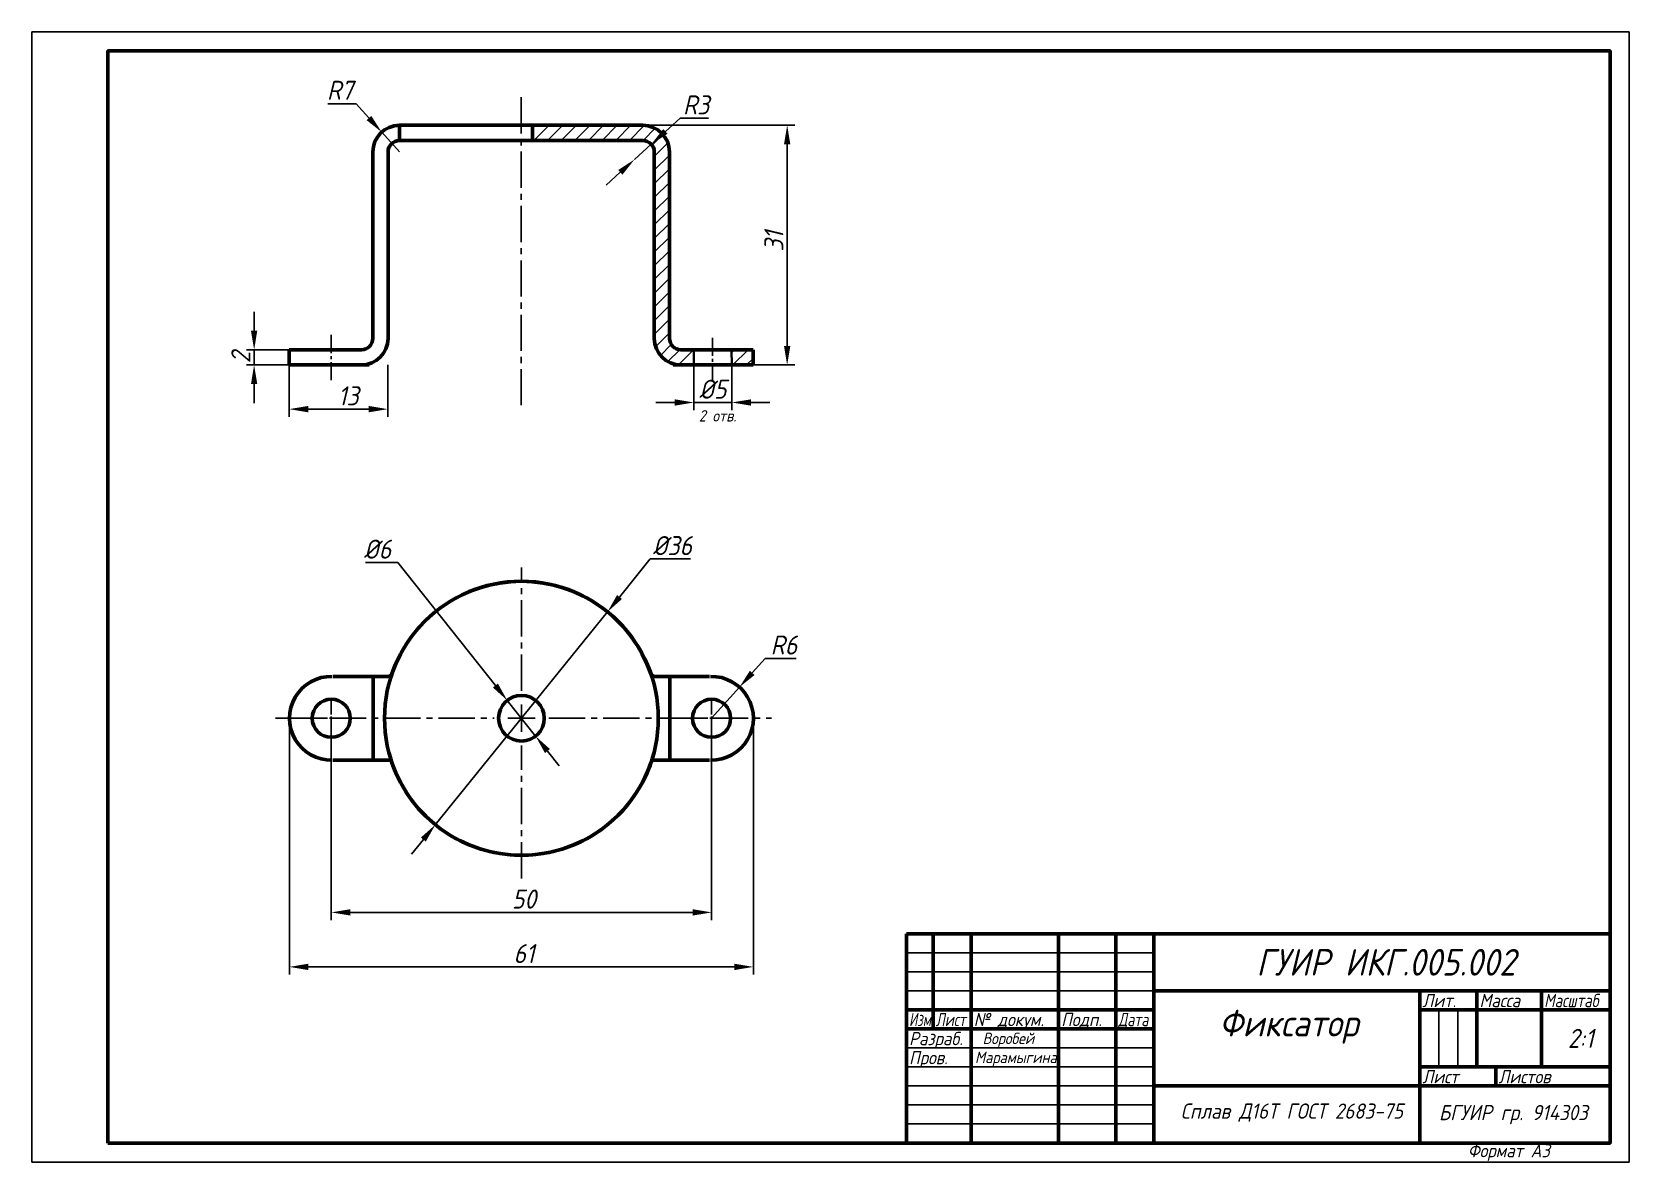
# Model space of a CAD drawing. Header units: millimetres. Extents: x 0 to 420, y 0 to 297.
import ezdxf

# ---------------------------------------------------------------- set-up
doc = ezdxf.new("R2010")
doc.units = ezdxf.units.MM
doc.header["$LTSCALE"] = 0.5
doc.linetypes.add('CENTER2', pattern=[28.575, 19.05, -3.175, 3.175, -3.175])
doc.linetypes.add('осевая2', pattern=[28.575, 19.05, -3.175, 3.175, -3.175])
doc.layers.get('0').update_dxf_attribs({"lineweight": 60})
doc.layers.get('Defpoints').update_dxf_attribs({"color": 5})
doc.layers.add('1-оси', color=1, linetype='осевая2')
doc.layers.add('3-размеры', color=6, linetype='Continuous')
doc.layers.add('2-штриховка', color=7, linetype='Continuous', true_color=0x00c7c7)
doc.layers.add('4-текст', color=7, linetype='Continuous', true_color=0x00ad00)
doc.styles.get("Standard").update_dxf_attribs({"font": 'ISOCPEUI.TTF', "width": 0.9})
doc.dimstyles.new('Standart', dxfattribs={"dimtxt": 5, "dimasz": 5, "dimexe": 2, "dimexo": 0, "dimgap": 1, "dimtad": 1, "dimtoh": 1, "dimdec": 0, "dimtxsty": 'Standard', "dimcen": 2.5, "dimadec": 0, "dimazin": 0, "dimtfac": 1, "dimtdec": 0, "dimtmove": 0, "dimatfit": 3, "dimldrblk": 'DOTSMALL', "dimfxl": 1, "dimarcsym": 0})

# ---------------------------------------------------------------- blocks, each defined once
blk = doc.blocks.new('*D3')
at = {"layer": '3-размеры', "color": 0, "lineweight": -2, "transparency": 16777216}
for p, q in [((67.72, 116.63), (67.72, 49.29)), ((189.73, 116.63), (189.73, 49.29)), ((72.72, 51.29), (184.73, 51.29))]:
    blk.add_line(p, q, dxfattribs=at)
at = {"layer": '3-размеры', "color": 0, "transparency": 16777216}
for points in [[(72.72, 52.12), (72.72, 50.45), (67.72, 51.29)], [(184.73, 52.12), (184.73, 50.45), (189.73, 51.29)]]:
    blk.add_solid(points, dxfattribs=at)
at = {"layer": 'Defpoints', "color": 0, "transparency": 16777216}
for p in [(67.72, 116.63), (189.73, 116.63), (189.73, 51.29)]:
    blk.add_point(p, dxfattribs=at)
at = {"layer": '3-размеры', "color": 0, "transparency": 16777216, "insert": (129.4, 54.79), "char_height": 5, "attachment_point": 5}
blk.add_mtext('61', dxfattribs=at)
blk = doc.blocks.new('_DotSmall')
at = {"color": 0, "linetype": 'ByBlock', "const_width": 0.5}
blk.add_lwpolyline([(-0.0625, 0, 1), (0.0625, 0, 1)], format="xyb", close=True, dxfattribs=at)
blk = doc.blocks.new('*D4')
at = {"layer": '3-размеры', "color": 0, "lineweight": -2, "transparency": 16777216}
for p, q in [((58.43, 218.48), (58.43, 223.48)), ((67.65, 213.48), (56.43, 213.48)), ((58.43, 213.48), (58.43, 209.48)), ((67.65, 209.48), (56.43, 209.48)), ((58.43, 204.48), (58.43, 199.48))]:
    blk.add_line(p, q, dxfattribs=at)
at = {"layer": '3-размеры', "color": 0, "transparency": 16777216}
for points in [[(57.6, 218.48), (59.26, 218.48), (58.43, 213.48)], [(57.6, 204.48), (59.26, 204.48), (58.43, 209.48)]]:
    blk.add_solid(points, dxfattribs=at)
at = {"layer": 'Defpoints', "color": 0, "transparency": 16777216}
for p in [(67.65, 213.48), (58.43, 209.48), (67.65, 209.48)]:
    blk.add_point(p, dxfattribs=at)
at = {"layer": '3-размеры', "color": 0, "transparency": 16777216, "insert": (54.93, 211.48), "char_height": 5, "attachment_point": 5, "rotation": 90}
blk.add_mtext('2', dxfattribs=at)
blk = doc.blocks.new('*U5')
at = {"layer": '1-оси', "color": 0, "linetype": 'CENTER2', "transparency": 16777216}
for p, q in [((0, 7.2), (0, 39.6)), ((-64.68, 0), (-7.2, 0)), ((7.2, 0), (65.73, 0)), ((0, -42.12), (0, -7.2))]:
    blk.add_line(p, q, dxfattribs=at)
at = {"layer": '1-оси', "color": 0, "linetype": 'Continuous', "transparency": 16777216}
for p, q in [((-3.6, 0), (3.6, 0)), ((0, -3.6), (0, 3.6))]:
    blk.add_line(p, q, dxfattribs=at)
blk = doc.blocks.new('*D6')
at = {"layer": '3-размеры', "color": 0, "lineweight": -2, "transparency": 16777216}
for p, q in [((160.69, 272.48), (200.61, 272.48)), ((198.61, 267.48), (198.61, 214.48)), ((170.65, 209.48), (200.61, 209.48))]:
    blk.add_line(p, q, dxfattribs=at)
at = {"layer": '3-размеры', "color": 0, "transparency": 16777216}
for points in [[(197.77, 267.48), (199.44, 267.48), (198.61, 272.48)], [(197.77, 214.48), (199.44, 214.48), (198.61, 209.48)]]:
    blk.add_solid(points, dxfattribs=at)
at = {"layer": 'Defpoints', "color": 0, "transparency": 16777216}
for p in [(160.69, 272.48), (170.65, 209.48), (198.61, 209.48)]:
    blk.add_point(p, dxfattribs=at)
at = {"layer": '3-размеры', "color": 0, "transparency": 16777216, "insert": (195.11, 241.99), "char_height": 5, "attachment_point": 5, "rotation": 90}
blk.add_mtext('31', dxfattribs=at)
blk = doc.blocks.new('*U7')
at = {"layer": '1-оси', "color": 0, "linetype": 'CENTER2', "transparency": 16777216}
blk.add_line((0, 38.86), (0, -42.77), dxfattribs=at)
blk = doc.blocks.new('*D8')
at = {"layer": '3-размеры', "color": 0, "lineweight": -2, "transparency": 16777216}
for p, q in [((162.6, 158.5), (154.51, 148.5)), ((173.22, 158.5), (162.6, 158.5)), ((106.08, 88.64), (151.37, 144.61)), ((102.93, 84.75), (99.79, 80.87))]:
    blk.add_line(p, q, dxfattribs=at)
at = {"layer": '3-размеры', "color": 0, "transparency": 16777216}
for points in [[(153.87, 149.02), (155.16, 147.98), (151.37, 144.61)], [(102.28, 85.28), (103.58, 84.23), (106.08, 88.64)]]:
    blk.add_solid(points, dxfattribs=at)
at = {"layer": 'Defpoints', "color": 0, "transparency": 16777216}
for p in [(151.37, 144.61), (106.08, 88.64)]:
    blk.add_point(p, dxfattribs=at)
at = {"layer": '3-размеры', "color": 0, "transparency": 16777216, "insert": (168.41, 162), "char_height": 5, "attachment_point": 5}
blk.add_mtext('%%C36', dxfattribs=at)
blk = doc.blocks.new('*D10')
at = {"layer": '3-размеры', "color": 0, "lineweight": -2, "transparency": 16777216}
for p, q in [((192.83, 132.38), (189.4, 128.54)), ((200.99, 132.38), (192.83, 132.38)), ((178.73, 116.63), (186.06, 124.82))]:
    blk.add_line(p, q, dxfattribs=at)
at = {"layer": '3-размеры', "color": 0, "transparency": 16777216}
blk.add_solid([(188.78, 129.1), (190.02, 127.99), (186.06, 124.82)], dxfattribs=at)
at = {"layer": 'Defpoints', "color": 0, "transparency": 16777216}
for p in [(186.06, 124.82), (178.73, 116.63)]:
    blk.add_point(p, dxfattribs=at)
at = {"layer": '3-размеры', "color": 0, "transparency": 16777216, "insert": (197.75, 135.88), "char_height": 5, "attachment_point": 5}
blk.add_mtext('R6', dxfattribs=at)
blk = doc.blocks.new('*U14')
at = {"layer": '1-оси', "color": 0, "linetype": 'CENTER2', "transparency": 16777216}
for p, q in [((0, 1), (0, 5.12)), ((-5.12, 0), (-1, 0)), ((1, 0), (5.12, 0)), ((0, -5.12), (0, -1))]:
    blk.add_line(p, q, dxfattribs=at)
at = {"layer": '1-оси', "color": 0, "linetype": 'Continuous', "transparency": 16777216}
for p, q in [((-0.5, 0), (0.5, 0)), ((0, -0.5), (0, 0.5))]:
    blk.add_line(p, q, dxfattribs=at)
blk = doc.blocks.new('*U15')
at = {"layer": '1-оси', "color": 0, "linetype": 'CENTER2', "transparency": 16777216}
for p, q in [((0, 1), (0, 5.12)), ((-5.12, 0), (-1, 0)), ((1, 0), (5.12, 0)), ((0, -5.12), (0, -1))]:
    blk.add_line(p, q, dxfattribs=at)
at = {"layer": '1-оси', "color": 0, "linetype": 'Continuous', "transparency": 16777216}
for p, q in [((-0.5, 0), (0.5, 0)), ((0, -0.5), (0, 0.5))]:
    blk.add_line(p, q, dxfattribs=at)
blk = doc.blocks.new('*D17')
at = {"layer": '3-размеры', "color": 0, "lineweight": -2, "transparency": 16777216}
for p, q in [((77.79, 278.11), (85.27, 278.11)), ((85.27, 278.11), (88.62, 274.39)), ((96.65, 265.48), (91.97, 270.68))]:
    blk.add_line(p, q, dxfattribs=at)
at = {"layer": '3-размеры', "color": 0, "transparency": 16777216}
blk.add_solid([(89.24, 274.95), (88, 273.83), (91.97, 270.68)], dxfattribs=at)
at = {"layer": 'Defpoints', "color": 0, "transparency": 16777216}
for p in [(91.97, 270.68), (96.65, 265.48)]:
    blk.add_point(p, dxfattribs=at)
at = {"layer": '3-размеры', "color": 0, "transparency": 16777216, "insert": (81.03, 281.68), "char_height": 5, "attachment_point": 5}
blk.add_mtext('R7', dxfattribs=at)
blk = doc.blocks.new('*D19')
at = {"layer": '3-размеры', "color": 0, "lineweight": -2, "transparency": 16777216}
for p, q in [((87.7, 157.57), (96.2, 157.57)), ((96.2, 157.57), (121.88, 125.24)), ((132.45, 111.93), (124.99, 121.32)), ((135.56, 108.01), (138.67, 104.1))]:
    blk.add_line(p, q, dxfattribs=at)
at = {"layer": '3-размеры', "color": 0, "transparency": 16777216}
for points in [[(122.53, 125.76), (121.22, 124.72), (124.99, 121.32)], [(136.21, 108.53), (134.91, 107.5), (132.45, 111.93)]]:
    blk.add_solid(points, dxfattribs=at)
at = {"layer": 'Defpoints', "color": 0, "transparency": 16777216}
for p in [(124.99, 121.32), (132.45, 111.93)]:
    blk.add_point(p, dxfattribs=at)
at = {"layer": '3-размеры', "color": 0, "transparency": 16777216, "insert": (90.87, 161.07), "char_height": 5, "width": 8.6591, "attachment_point": 5}
blk.add_mtext('%%C6', dxfattribs=at)
blk = doc.blocks.new('*D22')
at = {"layer": '3-размеры', "color": 0, "lineweight": -2, "transparency": 16777216}
for p, q in [((67.65, 209.48), (67.65, 195.87)), ((93.59, 209.48), (93.59, 195.87)), ((72.65, 197.87), (88.59, 197.87))]:
    blk.add_line(p, q, dxfattribs=at)
at = {"layer": '3-размеры', "color": 0, "transparency": 16777216}
for points in [[(72.65, 198.71), (72.65, 197.04), (67.65, 197.87)], [(88.59, 198.71), (88.59, 197.04), (93.59, 197.87)]]:
    blk.add_solid(points, dxfattribs=at)
at = {"layer": 'Defpoints', "color": 0, "transparency": 16777216}
for p in [(67.65, 209.48), (93.59, 209.48), (93.59, 197.87)]:
    blk.add_point(p, dxfattribs=at)
at = {"layer": '3-размеры', "color": 0, "transparency": 16777216, "insert": (83.21, 201.37), "char_height": 5, "attachment_point": 5}
blk.add_mtext('13', dxfattribs=at)
blk = doc.blocks.new('*D23')
at = {"layer": '3-размеры', "color": 0, "lineweight": -2, "transparency": 16777216}
for p, q in [((174.06, 209.48), (174.06, 197.62)), ((184.06, 209.48), (184.06, 197.62)), ((169.06, 199.62), (164.06, 199.62)), ((174.06, 199.62), (184.06, 199.62)), ((189.06, 199.62), (194.06, 199.62))]:
    blk.add_line(p, q, dxfattribs=at)
at = {"layer": '3-размеры', "color": 0, "transparency": 16777216}
for points in [[(169.06, 200.45), (169.06, 198.79), (174.06, 199.62)], [(189.06, 200.45), (189.06, 198.79), (184.06, 199.62)]]:
    blk.add_solid(points, dxfattribs=at)
at = {"layer": 'Defpoints', "color": 0, "transparency": 16777216}
for p in [(174.06, 209.48), (184.06, 209.48), (184.06, 199.62)]:
    blk.add_point(p, dxfattribs=at)
at = {"layer": '3-размеры', "color": 0, "transparency": 16777216, "insert": (179.06, 203.12), "char_height": 5, "attachment_point": 5}
blk.add_mtext('%%C5', dxfattribs=at)
blk = doc.blocks.new('*D24')
at = {"layer": '3-размеры', "color": 0, "lineweight": -2, "transparency": 16777216}
for p, q in [((78.72, 116.63), (78.72, 63.61)), ((178.73, 116.63), (178.73, 63.61)), ((83.72, 65.61), (173.73, 65.61))]:
    blk.add_line(p, q, dxfattribs=at)
at = {"layer": '3-размеры', "color": 0, "transparency": 16777216}
for points in [[(83.72, 66.44), (83.72, 64.78), (78.72, 65.61)], [(173.73, 66.44), (173.73, 64.78), (178.73, 65.61)]]:
    blk.add_solid(points, dxfattribs=at)
at = {"layer": 'Defpoints', "color": 0, "transparency": 16777216}
for p in [(78.72, 116.63), (178.73, 116.63), (178.73, 65.61)]:
    blk.add_point(p, dxfattribs=at)
at = {"layer": '3-размеры', "color": 0, "transparency": 16777216, "insert": (129.4, 69.11), "char_height": 5, "attachment_point": 5}
blk.add_mtext('50', dxfattribs=at)
blk = doc.blocks.new('*D25')
at = {"layer": '3-размеры', "color": 0, "lineweight": -2, "transparency": 16777216}
for p, q in [((170.43, 274.34), (166.58, 270.85)), ((177.91, 274.34), (170.43, 274.34)), ((158.43, 263.46), (162.88, 267.49)), ((154.73, 260.11), (151.02, 256.75))]:
    blk.add_line(p, q, dxfattribs=at)
at = {"layer": '3-размеры', "color": 0, "transparency": 16777216}
for points in [[(166.02, 271.47), (167.14, 270.24), (162.88, 267.49)], [(154.17, 260.72), (155.29, 259.49), (158.43, 263.46)]]:
    blk.add_solid(points, dxfattribs=at)
at = {"layer": 'Defpoints', "color": 0, "transparency": 16777216}
for p in [(162.88, 267.49), (158.43, 263.46)]:
    blk.add_point(p, dxfattribs=at)
at = {"layer": '3-размеры', "color": 0, "transparency": 16777216, "insert": (174.67, 277.84), "char_height": 5, "attachment_point": 5}
blk.add_mtext('R3', dxfattribs=at)

msp = doc.modelspace()

# ---------------------------------------------------------------- hatches: boundary and pattern name
at = {"layer": '2-штриховка'}
h = msp.add_hatch(dxfattribs=at)
h.set_pattern_fill('ANSI31', color=256, scale=0.8)
h.paths.add_polyline_path([(163.65, 216.48, 0.414214), (170.65, 209.48), (174.06, 209.48), (174.06, 213.48), (170.65, 213.48, -0.414214), (167.65, 216.48), (167.65, 265.48, 0.414214), (160.65, 272.48), (131.65, 272.48), (131.65, 268.48), (136.9, 268.48), (160.65, 268.48, -0.414214), (163.65, 265.48), (163.65, 262.48)])
h.paths.add_polyline_path([(189.65, 213.48), (184, 213.48), (184.06, 209.48), (189.65, 209.48)])

# ---------------------------------------------------------------- linework, layer by layer
at = {"color": 7, "lineweight": 60}
for p, q in [((128.65, 272.48), (96.65, 272.48)), ((120.82, 272.47), (120.83, 272.48)), ((120.83, 272.48), (120.83, 272.48)), ((128.65, 272.48), (125.65, 272.48)), ((128.65, 272.48), (160.65, 272.48)), ((131.65, 272.48), (131.65, 268.48)), ((89.65, 265.48), (89.65, 216.48)), ((93.65, 265.48), (93.65, 216.48)), ((93.65, 262.48), (93.65, 265.48)), ((96.65, 268.48), (125.65, 268.48)), ((125.65, 268.48), (120.4, 268.48)), ((124.15, 268.48), (128.65, 268.48)), ((128.65, 268.48), (136.9, 268.48)), ((160.65, 268.48), (131.65, 268.48)), ((163.65, 265.48), (163.65, 216.48)), ((163.65, 262.48), (163.65, 265.48)), ((167.65, 265.48), (167.65, 216.48)), ((67.65, 209.48), (67.65, 213.48)), ((67.65, 213.48), (86.65, 213.48)), ((67.65, 213.48), (86.65, 213.48)), ((72.65, 213.48), (71.15, 213.48)), ((72.65, 213.48), (71.15, 213.48)), ((77.65, 213.48), (72.65, 213.48)), ((77.65, 213.48), (84.15, 213.48)), ((189.65, 213.48), (170.65, 213.48)), ((189.65, 209.48), (189.65, 213.48)), ((88.65, 209.48), (67.65, 209.48)), ((168.65, 209.48), (189.65, 209.48)), ((93.72, 127.63), (79.22, 127.63)), ((89.72, 127.69), (89.72, 105.63)), ((163.73, 127.63), (178.22, 127.63)), ((167.73, 127.69), (167.73, 105.63)), ((93.72, 105.63), (79.22, 105.63)), ((163.73, 105.63), (178.22, 105.63))]:
    msp.add_line(p, q, dxfattribs=at)
for p, q in [((96.65, 272.48), (96.65, 268.48)), ((78.65, 213.48), (73.65, 213.48)), ((179, 213.48), (184, 213.48)), ((73.65, 209.48), (83.65, 209.48)), ((184.06, 209.48), (174.06, 209.48)), ((365, 45), (365, 40))]:
    msp.add_line(p, q)
at = {"color": 7, "linetype": 'CENTER2', "lineweight": -3, "ltscale": 0.5}
for p, q in [((78.65, 217.38), (78.65, 204.93)), ((179, 216.64), (179, 205.35))]:
    msp.add_line(p, q, dxfattribs=at)
at = {"linetype": 'ByBlock', "lineweight": 40, "ltscale": 0.1}
msp.add_line((174.06, 209.48), (174.06, 213.48), dxfattribs=at)
at = {"linetype": 'ByBlock', "lineweight": 40, "ltscale": 0.05}
msp.add_line((184, 213.48), (184.06, 209.48), dxfattribs=at)
at = {"lineweight": 60}
for p, q in [((415, 60), (230, 60)), ((230, 5), (230, 60)), ((237, 60), (237, 35)), ((247, 5), (247, 60)), ((270, 60), (270, 5)), ((285, 5), (285, 60)), ((295, 60), (295, 5)), ((295, 45), (415, 45)), ((365, 5), (365, 45)), ((380, 45), (380, 25)), ((397, 25), (397, 45)), ((230, 40), (295, 40)), ((365, 40), (415, 40)), ((230, 35), (295, 35)), ((365, 25), (415, 25)), ((385, 20), (385, 25)), ((295, 20), (415, 20))]:
    msp.add_line(p, q, dxfattribs=at)
at = {"lineweight": -3}
for p, q in [((230, 55), (295, 55)), ((230, 50), (295, 50)), ((230, 45), (295, 45)), ((370, 25), (370, 40)), ((375, 40), (375, 25)), ((230, 30), (295, 30)), ((230, 25), (295, 25)), ((230, 20), (295, 20)), ((230, 15), (295, 15)), ((230, 10), (295, 10))]:
    msp.add_line(p, q, dxfattribs=at)
at = {"lineweight": 60}
msp.add_lwpolyline([(20, 5), (415, 5), (415, 292), (20, 292)], close=True, dxfattribs=at)
msp.add_circle((128.72, 116.63), 36)
at = {"color": 7, "lineweight": 60}
for centre in [(78.72, 116.63), (178.73, 116.63)]:
    msp.add_circle(centre, 5, dxfattribs=at)
for centre, radius, start, end in [((96.65, 265.48), 7, 90, 180), ((160.65, 265.48), 7, 0, 90), ((96.65, 265.48), 3, 90, 180), ((160.65, 265.48), 3, 0, 90), ((86.65, 216.48), 3, 270, 0), ((86.65, 216.48), 7, 270, 0), ((170.65, 216.48), 7, 180, 270), ((170.65, 216.48), 3, 180, 270), ((128.72, 116.62), 36, 90.0047, 161.0733), ((128.72, 116.62), 36, 18.9267, 89.9953), ((78.72, 116.63), 11, 88.6911, 271.3089), ((93.72, 128.63), 1, 270, 341.0733), ((163.73, 128.63), 1, 198.9267, 270), ((178.73, 116.63), 11, 268.6911, 91.3089), ((128.72, 116.63), 6, 90, 270), ((128.73, 116.63), 6, 270, 90), ((93.72, 104.63), 1, 18.9246, 90), ((163.73, 104.63), 1, 90, 161.0754), ((128.72, 116.63), 36, 198.9246, 270), ((128.73, 116.63), 36, 270, 341.0754)]:
    msp.add_arc(centre, radius, start, end, dxfattribs=at)
at = {"layer": 'Defpoints'}
msp.add_lwpolyline([(0, 0), (420, 0), (420, 297), (0, 297)], close=True, dxfattribs=at)

# ---------------------------------------------------------------- block references
at = {"layer": '1-оси', "linetype": 'CENTER2'}
for name, p in [('*U7', (128.65, 240.98)), ('*U5', (128.72, 116.63)), ('*U14', (78.72, 116.63)), ('*U15', (178.73, 116.63))]:
    msp.add_blockref(name, p, dxfattribs=at)

# ---------------------------------------------------------------- texts
at = {"lineweight": -3, "width": 0.9}
msp.add_text('Формат А3', height=3.5, dxfattribs=at).set_placement((377.6, 1.25))
at = {"color": 3, "attachment_point": 1}
for s, width, insert, char_height in [('{\\fISOCPEUR|b0|i1|c204|p34;ГУИР ИКГ}.{\\fISOCPEUR|b0|i1|c204|p34;005}.{\\fISOCPEUR|b0|i1|c204|p34;002}', 120, (322, 56), 7), ('{\\fISOCPEUR|b0|i1|c204|p34;Воробей}', 23, (250, 34), 3), ('{\\fISOCPEUR|b0|i1|c204|p34;Марамыгина}', 23, (248, 29), 3), ('{\\fISOCPEUR|b0|i1|c204|p34;БГУИР гр}.{\\fISOCPEUR|b0|i1|c204|p34; 914303}', 50, (370, 15), 4)]:
    msp.add_mtext_dynamic_manual_height_columns(s, width=width, gutter_width=25, heights=[0], dxfattribs=dict(at, insert=insert, char_height=char_height))
at = {"layer": '3-размеры', "insert": (175.38, 197.62), "char_height": 3, "attachment_point": 1}
msp.add_mtext_dynamic_manual_height_columns('{\\fISOCPEUR|b0|i1|c204|p34;2 отв}.', width=10.9549, gutter_width=25, heights=[0], dxfattribs=at)
at = {"layer": '4-текст', "lineweight": -3}
for s, width, p in [('Лит.', 0.9, (365.67, 40.7)), ('Масса', 0.9, (380.67, 40.7)), ('Масштаб', 0.8, (397.67, 40.7)), ('Изм.', 0.7, (230.67, 35.7)), ('Лист', 0.75, (237.67, 35.7)), ('№ докум.', 0.9, (247.67, 35.7)), ('Подп.', 0.9, (270.67, 35.7)), ('Дата', 0.75, (285.67, 35.7)), ('Разраб.', 0.9, (230.67, 30.7)), ('Пров.', 0.9, (230.67, 25.7)), ('Лист', 0.9, (365.67, 20.7)), ('Листов', 0.9, (385.67, 20.7))]:
    msp.add_text(s, height=3.5, dxfattribs=dict(at, width=width)).set_placement(p)
at = {"layer": '4-текст', "attachment_point": 1}
for s, width, insert, char_height in [('{\\fISOCPEUR|b0|i1|c204|p34;      \\H1.4x;Фиксатор}', 70, (295, 40), 5), ('2:1', 18, (403.9, 35), 5), ('{\\fISOCPEUR|b0|i1|c204|p34;Сплав Д16Т ГОСТ 2683-75}', 77.7379, (302.1, 15.39), 4)]:
    msp.add_mtext_dynamic_manual_height_columns(s, width=width, gutter_width=25, heights=[0], dxfattribs=dict(at, insert=insert, char_height=char_height))

# ---------------------------------------------------------------- dimensions: what is measured, and where the dimension line sits
at = {"layer": '3-размеры'}
dim = msp.add_radius_dim(center=(96.65, 265.48), mpoint=(91.97, 270.68), dimstyle='Standart', dxfattribs=at)
dim.commit()
dim.dimension.update_dxf_attribs({"geometry": '*D17', "text_midpoint": (81.03, 281.68)})
for p1, p2, text, picture, middle in [((158.43, 263.46), (162.88, 267.49), 'R3', '*D25', (174.67, 274.34)), ((132.45, 111.93), (124.99, 121.32), '%%C6', '*D19', (90.87, 157.57)), ((106.08, 88.64), (151.37, 144.61), '%%C36', '*D8', (168.41, 158.5))]:
    dim = msp.add_diameter_dim_2p(p1=p1, p2=p2, text=text, dimstyle='Standart', dxfattribs=at)
    dim.commit()
    dim.dimension.update_dxf_attribs({"geometry": picture, "text_midpoint": middle, "dimtype": 163})
for base, p1, p2, text, picture, middle in [((198.61, 209.48), (160.69, 272.48), (170.65, 209.48), '31', '*D6', (198.61, 241.99)), ((58.43, 209.48), (67.65, 213.48), (67.65, 209.48), '2', '*D4', (58.43, 211.48))]:
    dim = msp.add_linear_dim(base=base, p1=p1, p2=p2, angle=90, text=text, dimstyle='Standart', dxfattribs=at)
    dim.commit()
    dim.dimension.update_dxf_attribs({"geometry": picture, "text_midpoint": middle, "dimtype": 160})
for base, p1, p2, text, picture, middle in [((93.59, 197.87), (67.65, 209.48), (93.59, 209.48), '13', '*D22', (83.21, 197.87)), ((184.06, 199.62), (174.06, 209.48), (184.06, 209.48), '%%C5', '*D23', (179.06, 199.62)), ((189.73, 51.29), (67.72, 116.63), (189.73, 116.63), '61', '*D3', (129.4, 51.29)), ((178.73, 65.61), (78.72, 116.63), (178.73, 116.63), '50', '*D24', (129.4, 65.61))]:
    dim = msp.add_linear_dim(base=base, p1=p1, p2=p2, text=text, dimstyle='Standart', dxfattribs=at)
    dim.commit()
    dim.dimension.update_dxf_attribs({"geometry": picture, "text_midpoint": middle, "dimtype": 160})
dim = msp.add_radius_dim(center=(178.73, 116.63), mpoint=(186.06, 124.82), text='R6', dimstyle='Standart', dxfattribs=at)
dim.commit()
dim.dimension.update_dxf_attribs({"geometry": '*D10', "text_midpoint": (197.75, 132.38), "dimtype": 164})

doc.saveas('drawing.dxf')
